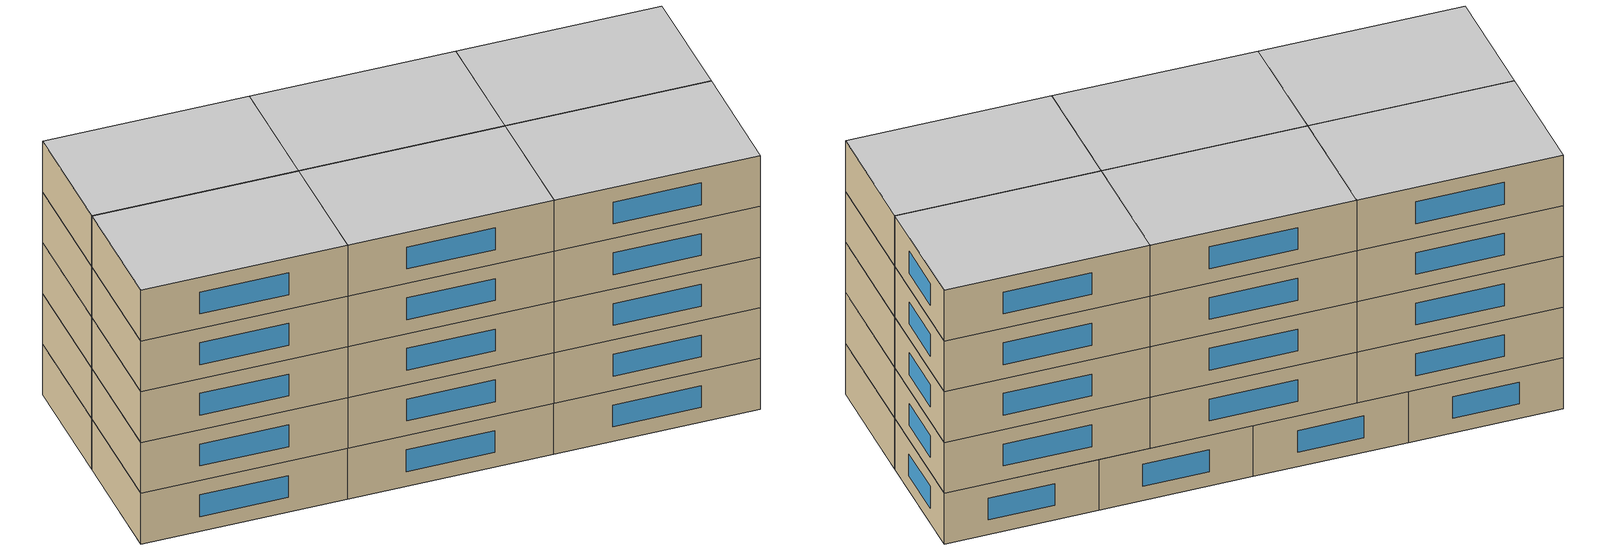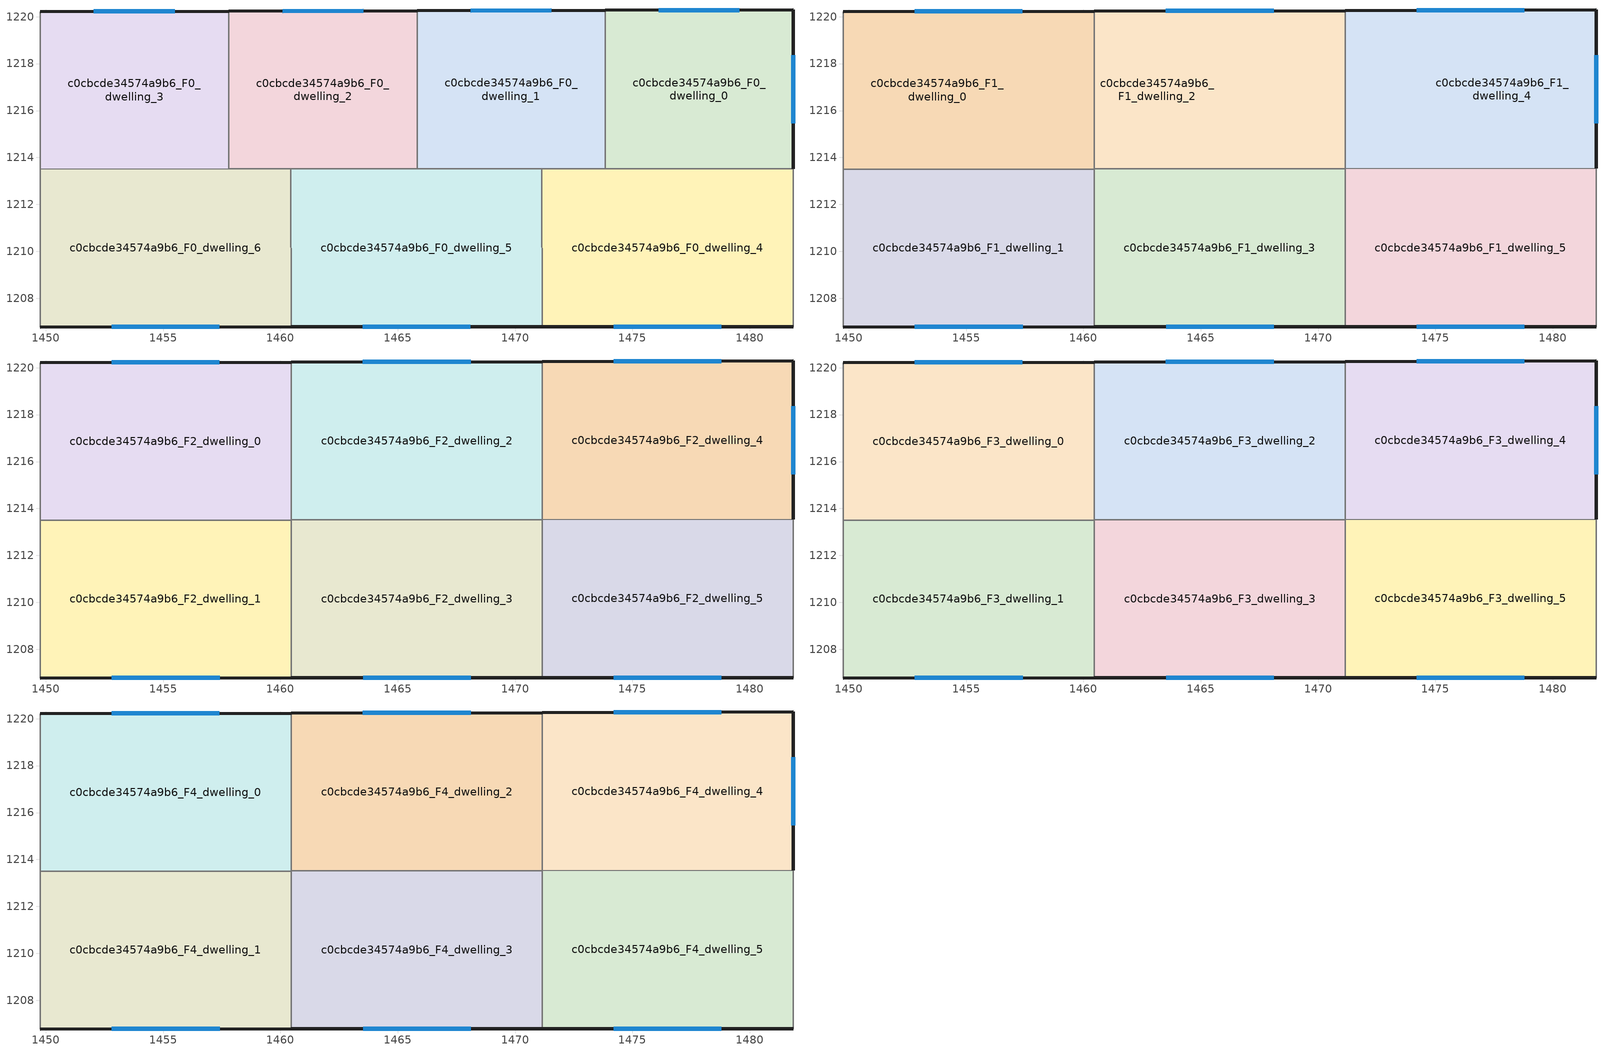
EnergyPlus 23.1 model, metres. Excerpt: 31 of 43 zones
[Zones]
c0cbcde34574a9b6_F0_dwelling_0
 floor ground (EU_floor_Construction): 1481.84,1220.28 1481.84,1213.52 1473.84,1213.52 1473.84,1220.27 z0
 wall outside (EU_wall_Construction): 1481.84,1213.52 1481.84,1220.28 1473.84,1220.27 z0:3
 wall to c0cbcde34574a9b6_F0_dwelling_1 (EU_wall_Construction): 1473.84,1220.27 1473.84,1213.52 z0:3
 wall to c0cbcde34574a9b6_F0_dwelling_4 (EU_wall_Construction): 1473.84,1213.52 1481.84,1213.52 z0:3
 window (EU_Window_Construction): 1479.56,1220.28 1476.13,1220.27 / 1481.84,1215.46 1481.84,1218.35 z0.86:2.14
c0cbcde34574a9b6_F0_dwelling_1
 floor ground (EU_floor_Construction): 1473.84,1220.27 1473.84,1213.52 1465.83,1213.52 1465.83,1220.25 z0
 wall outside (EU_wall_Construction): 1473.84,1220.27 1465.83,1220.25 z0:3
 wall to c0cbcde34574a9b6_F0_dwelling_2 (EU_wall_Construction): 1465.83,1220.25 1465.83,1213.52 z0:3
 wall to c0cbcde34574a9b6_F0_dwelling_5 (EU_wall_Construction): 1465.83,1213.52 1471.15,1213.52 z0:3
 wall to c0cbcde34574a9b6_F0_dwelling_4 (EU_wall_Construction): 1471.15,1213.52 1473.84,1213.52 z0:3
 window (EU_Window_Construction): 1471.55,1220.26 1468.12,1220.26 z0.86:2.14
c0cbcde34574a9b6_F0_dwelling_2
 floor ground (EU_floor_Construction): 1465.83,1220.25 1465.83,1213.52 1457.8,1213.51 1457.8,1220.23 z0
 wall outside (EU_wall_Construction): 1465.83,1220.25 1457.8,1220.23 z0:3
 wall to c0cbcde34574a9b6_F0_dwelling_3 (EU_wall_Construction): 1457.8,1220.23 1457.8,1213.51 z0:3
 wall to c0cbcde34574a9b6_F0_dwelling_6 (EU_wall_Construction): 1457.8,1213.51 1460.45,1213.51 z0:3
 wall to c0cbcde34574a9b6_F0_dwelling_5 (EU_wall_Construction): 1460.45,1213.51 1465.83,1213.52 z0:3
 window (EU_Window_Construction): 1463.53,1220.25 1460.09,1220.24 z0.86:2.14
 ceiling adiabatic (EU_roof_Construction): 1460.46,1213.51 1460.46,1220.24 1457.8,1220.23 1457.8,1213.51 z3
c0cbcde34574a9b6_F0_dwelling_3
 floor ground (EU_floor_Construction): 1457.8,1220.23 1457.8,1213.51 1449.75,1213.51 1449.75,1220.22 z0
 wall outside (EU_wall_Construction): 1457.8,1220.23 1449.75,1220.22 z0:3
 wall adiabatic (EU_wall_Construction): 1449.75,1220.22 1449.75,1213.51 z0:3
 wall to c0cbcde34574a9b6_F0_dwelling_6 (EU_wall_Construction): 1449.75,1213.51 1457.8,1213.51 z0:3
 window (EU_Window_Construction): 1455.5,1220.23 1452.05,1220.22 z0.86:2.14
c0cbcde34574a9b6_F0_dwelling_4
 floor ground (EU_floor_Construction): 1481.84,1213.52 1481.84,1206.79 1471.15,1206.78 1471.15,1213.52 z0
 wall outside (EU_wall_Construction): 1471.15,1206.78 1481.84,1206.79 z0:3
 wall to c0cbcde34574a9b6_F0_dwelling_5 (EU_wall_Construction): 1471.15,1213.52 1471.15,1206.78 z0:3
 wall adiabatic (EU_wall_Construction): 1481.84,1206.79 1481.84,1213.52 z0:3
 window (EU_Window_Construction): 1474.2,1206.79 1478.79,1206.79 z0.86:2.14
c0cbcde34574a9b6_F0_dwelling_5
 floor ground (EU_floor_Construction): 1471.15,1213.52 1471.15,1206.78 1460.45,1206.78 1460.45,1213.51 z0
 wall outside (EU_wall_Construction): 1460.45,1206.78 1471.15,1206.78 z0:3
 wall to c0cbcde34574a9b6_F0_dwelling_6 (EU_wall_Construction): 1460.45,1213.51 1460.45,1206.78 z0:3
 window (EU_Window_Construction): 1463.51,1206.78 1468.09,1206.78 z0.86:2.14
c0cbcde34574a9b6_F0_dwelling_6
 floor ground (EU_floor_Construction): 1460.45,1213.51 1460.45,1206.78 1449.75,1206.77 1449.75,1213.51 z0
 wall outside (EU_wall_Construction): 1449.75,1206.77 1460.45,1206.78 z0:3
 wall adiabatic (EU_wall_Construction): 1449.75,1213.51 1449.75,1206.77 z0:3
 window (EU_Window_Construction): 1452.81,1206.77 1457.4,1206.78 z0.86:2.14
c0cbcde34574a9b6_F1_dwelling_0
 floor outside (EU_floor_Construction): 1460.45,1213.5 1449.75,1213.5 1454.5,1213.51 z3
 floor to c0cbcde34574a9b6_F0_dwelling_3 (EU_floor_Construction): 1457.8,1220.23 1457.8,1213.51 1449.75,1213.51 1449.75,1220.22 z3
 floor to c0cbcde34574a9b6_F0_dwelling_6 (EU_floor_Construction): 1460.45,1213.5 1454.5,1213.51 1457.8,1213.51 z3
 floor adiabatic (EU_floor_Construction): 1460.46,1220.24 1460.46,1213.5 1460.45,1213.5 1457.8,1213.51 1457.8,1220.23 z3
 wall outside (EU_wall_Construction): 1460.46,1220.24 1449.75,1220.22 z3:6
 wall adiabatic (EU_wall_Construction): 1449.75,1220.22 1449.75,1213.5 z3:6
 wall to c0cbcde34574a9b6_F1_dwelling_1 (EU_wall_Construction): 1449.75,1213.5 1460.46,1213.5 z3:6
 wall to c0cbcde34574a9b6_F1_dwelling_2 (EU_wall_Construction): 1460.46,1213.51 1460.46,1220.24 z3:6
 window (EU_Window_Construction): 1457.4,1220.23 1452.81,1220.22 z3.86:5.14
c0cbcde34574a9b6_F1_dwelling_1
 floor to c0cbcde34574a9b6_F0_dwelling_6 (EU_floor_Construction): 1460.45,1213.5 1460.45,1206.78 1449.75,1206.77 1449.75,1213.5 z3
 floor to c0cbcde34574a9b6_F0_dwelling_5 (EU_floor_Construction): 1460.46,1213.5 1460.47,1206.78 1460.45,1206.78 1460.45,1213.5 z3
 wall outside (EU_wall_Construction): 1449.75,1206.77 1460.47,1206.78 z3:6
 wall adiabatic (EU_wall_Construction): 1449.75,1213.5 1449.75,1206.77 z3:6
 wall to c0cbcde34574a9b6_F1_dwelling_3 (EU_wall_Construction): 1460.47,1206.78 1460.46,1213.5 z3:6
 window (EU_Window_Construction): 1452.81,1206.77 1457.41,1206.78 z3.86:5.14
c0cbcde34574a9b6_F1_dwelling_2
 floor to c0cbcde34574a9b6_F0_dwelling_1 (EU_floor_Construction): 1471.16,1220.26 1471.16,1213.52 1465.83,1213.52 1465.83,1220.25 z3
 floor to c0cbcde34574a9b6_F0_dwelling_2 (EU_floor_Construction): 1465.83,1220.25 1465.83,1213.52 1460.46,1213.51 1460.46,1220.24 z3
 wall outside (EU_wall_Construction): 1471.16,1220.26 1460.46,1220.24 z3:6
 wall to c0cbcde34574a9b6_F1_dwelling_3 (EU_wall_Construction): 1460.46,1213.51 1471.16,1213.52 z3:6
 wall to c0cbcde34574a9b6_F1_dwelling_4 (EU_wall_Construction): 1471.16,1213.53 1471.16,1220.26 z3:6
 window (EU_Window_Construction): 1468.1,1220.26 1463.52,1220.25 z3.86:5.14
c0cbcde34574a9b6_F1_dwelling_3
 floor to c0cbcde34574a9b6_F0_dwelling_5 (EU_floor_Construction): 1471.15,1213.52 1471.15,1206.78 1460.47,1206.78 1460.46,1213.51 z3
 floor to c0cbcde34574a9b6_F0_dwelling_4 (EU_floor_Construction): 1471.16,1213.52 1471.16,1206.78 1471.15,1206.78 1471.15,1213.52 z3
 wall outside (EU_wall_Construction): 1460.47,1206.78 1471.16,1206.78 z3:6
 wall to c0cbcde34574a9b6_F1_dwelling_5 (EU_wall_Construction): 1471.16,1206.78 1471.16,1213.52 z3:6
 window (EU_Window_Construction): 1463.52,1206.78 1468.11,1206.78 z3.86:5.14
c0cbcde34574a9b6_F1_dwelling_4
 floor to c0cbcde34574a9b6_F0_dwelling_0 (EU_floor_Construction): 1481.84,1220.28 1481.84,1213.53 1473.84,1213.53 1473.84,1220.27 z3
 floor to c0cbcde34574a9b6_F0_dwelling_1 (EU_floor_Construction): 1473.84,1220.27 1473.84,1213.53 1471.16,1213.53 1471.16,1220.26 z3
 wall outside (EU_wall_Construction): 1481.84,1213.53 1481.84,1220.28 1471.16,1220.26 z3:6
 wall to c0cbcde34574a9b6_F1_dwelling_5 (EU_wall_Construction): 1471.16,1213.53 1481.84,1213.53 z3:6
 window (EU_Window_Construction): 1478.79,1220.28 1474.21,1220.27 / 1481.84,1215.46 1481.84,1218.36 z3.86:5.14
c0cbcde34574a9b6_F1_dwelling_5
 floor outside (EU_floor_Construction): 1481.84,1213.52 1474.81,1213.52 1477.06,1213.53 z3
 floor to c0cbcde34574a9b6_F0_dwelling_4 (EU_floor_Construction): 1481.84,1213.52 1481.84,1206.79 1471.16,1206.78 1471.16,1213.52 z3
 floor to c0cbcde34574a9b6_F0_dwelling_0 (EU_floor_Construction): 1481.84,1213.52 1473.84,1213.52 1477.06,1213.53 z3
 wall outside (EU_wall_Construction): 1471.16,1206.78 1481.84,1206.79 z3:6
 wall adiabatic (EU_wall_Construction): 1481.84,1206.79 1481.84,1213.53 z3:6
 window (EU_Window_Construction): 1474.22,1206.79 1478.79,1206.79 z3.86:5.14
c0cbcde34574a9b6_F2_dwelling_0
 floor to c0cbcde34574a9b6_F1_dwelling_0 (EU_floor_Construction): 1460.46,1220.24 1460.46,1213.5 1449.75,1213.5 1449.75,1220.22 z6
 wall outside (EU_wall_Construction): 1460.46,1220.24 1449.75,1220.22 z6:9
 wall adiabatic (EU_wall_Construction): 1449.75,1220.22 1449.75,1213.5 z6:9
 wall to c0cbcde34574a9b6_F2_dwelling_1 (EU_wall_Construction): 1449.75,1213.5 1460.46,1213.5 z6:9
 wall to c0cbcde34574a9b6_F2_dwelling_2 (EU_wall_Construction): 1460.46,1213.51 1460.46,1220.24 z6:9
 window (EU_Window_Construction): 1457.4,1220.23 1452.81,1220.22 z6.86:8.14
c0cbcde34574a9b6_F2_dwelling_1
 floor to c0cbcde34574a9b6_F1_dwelling_1 (EU_floor_Construction): 1460.46,1213.5 1460.47,1206.78 1449.75,1206.77 1449.75,1213.5 z6
 wall outside (EU_wall_Construction): 1449.75,1206.77 1460.47,1206.78 z6:9
 wall adiabatic (EU_wall_Construction): 1449.75,1213.5 1449.75,1206.77 z6:9
 wall to c0cbcde34574a9b6_F2_dwelling_3 (EU_wall_Construction): 1460.47,1206.78 1460.46,1213.5 z6:9
 window (EU_Window_Construction): 1452.81,1206.77 1457.41,1206.78 z6.86:8.14
c0cbcde34574a9b6_F2_dwelling_2
 floor to c0cbcde34574a9b6_F1_dwelling_2 (EU_floor_Construction): 1471.16,1220.26 1471.16,1213.52 1460.46,1213.51 1460.46,1220.24 z6
 wall outside (EU_wall_Construction): 1471.16,1220.26 1460.46,1220.24 z6:9
 wall to c0cbcde34574a9b6_F2_dwelling_3 (EU_wall_Construction): 1460.46,1213.51 1471.16,1213.52 z6:9
 wall to c0cbcde34574a9b6_F2_dwelling_4 (EU_wall_Construction): 1471.16,1213.53 1471.16,1220.26 z6:9
 window (EU_Window_Construction): 1468.1,1220.26 1463.52,1220.25 z6.86:8.14
c0cbcde34574a9b6_F2_dwelling_3
 floor to c0cbcde34574a9b6_F1_dwelling_3 (EU_floor_Construction): 1471.16,1213.52 1471.16,1206.78 1460.47,1206.78 1460.46,1213.51 z6
 wall outside (EU_wall_Construction): 1460.47,1206.78 1471.16,1206.78 z6:9
 wall to c0cbcde34574a9b6_F2_dwelling_5 (EU_wall_Construction): 1471.16,1206.78 1471.16,1213.52 z6:9
 window (EU_Window_Construction): 1463.52,1206.78 1468.11,1206.78 z6.86:8.14
c0cbcde34574a9b6_F2_dwelling_4
 floor to c0cbcde34574a9b6_F1_dwelling_4 (EU_floor_Construction): 1481.84,1220.28 1481.84,1213.53 1471.16,1213.53 1471.16,1220.26 z6
 wall outside (EU_wall_Construction): 1481.84,1213.53 1481.84,1220.28 1471.16,1220.26 z6:9
 wall to c0cbcde34574a9b6_F2_dwelling_5 (EU_wall_Construction): 1471.16,1213.53 1481.84,1213.53 z6:9
 window (EU_Window_Construction): 1478.79,1220.28 1474.21,1220.27 / 1481.84,1215.46 1481.84,1218.36 z6.86:8.14
c0cbcde34574a9b6_F2_dwelling_5
 floor to c0cbcde34574a9b6_F1_dwelling_5 (EU_floor_Construction): 1481.84,1213.53 1481.84,1206.79 1471.16,1206.78 1471.16,1213.53 z6
 wall outside (EU_wall_Construction): 1471.16,1206.78 1481.84,1206.79 z6:9
 wall adiabatic (EU_wall_Construction): 1481.84,1206.79 1481.84,1213.53 z6:9
 window (EU_Window_Construction): 1474.22,1206.79 1478.79,1206.79 z6.86:8.14
c0cbcde34574a9b6_F3_dwelling_0
 floor to c0cbcde34574a9b6_F2_dwelling_0 (EU_floor_Construction): 1460.46,1220.24 1460.46,1213.5 1449.75,1213.5 1449.75,1220.22 z9
 wall outside (EU_wall_Construction): 1460.46,1220.24 1449.75,1220.22 z9:12
 wall adiabatic (EU_wall_Construction): 1449.75,1220.22 1449.75,1213.5 z9:12
 wall to c0cbcde34574a9b6_F3_dwelling_1 (EU_wall_Construction): 1449.75,1213.5 1460.46,1213.5 z9:12
 wall to c0cbcde34574a9b6_F3_dwelling_2 (EU_wall_Construction): 1460.46,1213.51 1460.46,1220.24 z9:12
 window (EU_Window_Construction): 1457.4,1220.23 1452.81,1220.22 z9.86:11.14
c0cbcde34574a9b6_F3_dwelling_1
 floor to c0cbcde34574a9b6_F2_dwelling_1 (EU_floor_Construction): 1460.46,1213.5 1460.47,1206.78 1449.75,1206.77 1449.75,1213.5 z9
 wall outside (EU_wall_Construction): 1449.75,1206.77 1460.47,1206.78 z9:12
 wall adiabatic (EU_wall_Construction): 1449.75,1213.5 1449.75,1206.77 z9:12
 wall to c0cbcde34574a9b6_F3_dwelling_3 (EU_wall_Construction): 1460.47,1206.78 1460.46,1213.5 z9:12
 window (EU_Window_Construction): 1452.81,1206.77 1457.41,1206.78 z9.86:11.14
c0cbcde34574a9b6_F3_dwelling_2
 floor to c0cbcde34574a9b6_F2_dwelling_2 (EU_floor_Construction): 1471.16,1220.26 1471.16,1213.52 1460.46,1213.51 1460.46,1220.24 z9
 wall outside (EU_wall_Construction): 1471.16,1220.26 1460.46,1220.24 z9:12
 wall to c0cbcde34574a9b6_F3_dwelling_3 (EU_wall_Construction): 1460.46,1213.51 1471.16,1213.52 z9:12
 wall to c0cbcde34574a9b6_F3_dwelling_4 (EU_wall_Construction): 1471.16,1213.53 1471.16,1220.26 z9:12
 window (EU_Window_Construction): 1468.1,1220.26 1463.52,1220.25 z9.86:11.14
c0cbcde34574a9b6_F3_dwelling_3
 floor to c0cbcde34574a9b6_F2_dwelling_3 (EU_floor_Construction): 1471.16,1213.52 1471.16,1206.78 1460.47,1206.78 1460.46,1213.51 z9
 wall outside (EU_wall_Construction): 1460.47,1206.78 1471.16,1206.78 z9:12
 wall to c0cbcde34574a9b6_F3_dwelling_5 (EU_wall_Construction): 1471.16,1206.78 1471.16,1213.52 z9:12
 window (EU_Window_Construction): 1463.52,1206.78 1468.11,1206.78 z9.86:11.14
c0cbcde34574a9b6_F3_dwelling_4
 floor to c0cbcde34574a9b6_F2_dwelling_4 (EU_floor_Construction): 1481.84,1220.28 1481.84,1213.53 1471.16,1213.53 1471.16,1220.26 z9
 wall outside (EU_wall_Construction): 1481.84,1213.53 1481.84,1220.28 1471.16,1220.26 z9:12
 wall to c0cbcde34574a9b6_F3_dwelling_5 (EU_wall_Construction): 1471.16,1213.53 1481.84,1213.53 z9:12
 window (EU_Window_Construction): 1478.79,1220.28 1474.21,1220.27 / 1481.84,1215.46 1481.84,1218.36 z9.86:11.14
c0cbcde34574a9b6_F3_dwelling_5
 floor to c0cbcde34574a9b6_F2_dwelling_5 (EU_floor_Construction): 1481.84,1213.53 1481.84,1206.79 1471.16,1206.78 1471.16,1213.53 z9
 wall outside (EU_wall_Construction): 1471.16,1206.78 1481.84,1206.79 z9:12
 wall adiabatic (EU_wall_Construction): 1481.84,1206.79 1481.84,1213.53 z9:12
 window (EU_Window_Construction): 1474.22,1206.79 1478.79,1206.79 z9.86:11.14
c0cbcde34574a9b6_F4_dwelling_0
 floor to c0cbcde34574a9b6_F3_dwelling_0 (EU_floor_Construction): 1460.46,1220.24 1460.46,1213.5 1449.75,1213.5 1449.75,1220.22 z12
 wall outside (EU_wall_Construction): 1460.46,1220.24 1449.75,1220.22 z12:15
 wall adiabatic (EU_wall_Construction): 1449.75,1220.22 1449.75,1213.5 z12:15
 wall to c0cbcde34574a9b6_F4_dwelling_1 (EU_wall_Construction): 1449.75,1213.5 1460.46,1213.5 z12:15
 wall to c0cbcde34574a9b6_F4_dwelling_2 (EU_wall_Construction): 1460.46,1213.51 1460.46,1220.24 z12:15
 window (EU_Window_Construction): 1457.4,1220.23 1452.81,1220.22 z12.86:14.14
 ceiling to c0cbcde34574a9b6_F5_dwelling_0 (EU_floor_Construction): 1460.46,1213.5 1460.46,1220.24 1449.75,1220.22 1449.75,1213.5 z15
c0cbcde34574a9b6_F4_dwelling_1
 floor to c0cbcde34574a9b6_F3_dwelling_1 (EU_floor_Construction): 1460.46,1213.5 1460.47,1206.78 1449.75,1206.77 1449.75,1213.5 z12
 wall outside (EU_wall_Construction): 1449.75,1206.77 1460.47,1206.78 z12:15
 wall adiabatic (EU_wall_Construction): 1449.75,1213.5 1449.75,1206.77 z12:15
 wall to c0cbcde34574a9b6_F4_dwelling_3 (EU_wall_Construction): 1460.47,1206.78 1460.46,1213.5 z12:15
 window (EU_Window_Construction): 1452.81,1206.77 1457.41,1206.78 z12.86:14.14
 ceiling to c0cbcde34574a9b6_F5_dwelling_1 (EU_floor_Construction): 1460.47,1206.78 1460.46,1213.5 1449.75,1213.5 1449.75,1206.77 z15
c0cbcde34574a9b6_F4_dwelling_2
 floor to c0cbcde34574a9b6_F3_dwelling_2 (EU_floor_Construction): 1471.16,1220.26 1471.16,1213.52 1460.46,1213.51 1460.46,1220.24 z12
 wall outside (EU_wall_Construction): 1471.16,1220.26 1460.46,1220.24 z12:15
 wall to c0cbcde34574a9b6_F4_dwelling_3 (EU_wall_Construction): 1460.46,1213.51 1471.16,1213.52 z12:15
 wall to c0cbcde34574a9b6_F4_dwelling_4 (EU_wall_Construction): 1471.16,1213.53 1471.16,1220.26 z12:15
 window (EU_Window_Construction): 1468.1,1220.26 1463.52,1220.25 z12.86:14.14
 ceiling to c0cbcde34574a9b6_F5_dwelling_2 (EU_floor_Construction): 1471.16,1213.52 1471.16,1220.26 1460.46,1220.24 1460.46,1213.51 z15
c0cbcde34574a9b6_F4_dwelling_3
 floor to c0cbcde34574a9b6_F3_dwelling_3 (EU_floor_Construction): 1471.16,1213.52 1471.16,1206.78 1460.47,1206.78 1460.46,1213.51 z12
 wall outside (EU_wall_Construction): 1460.47,1206.78 1471.16,1206.78 z12:15
 wall to c0cbcde34574a9b6_F4_dwelling_5 (EU_wall_Construction): 1471.16,1206.78 1471.16,1213.52 z12:15
 window (EU_Window_Construction): 1463.52,1206.78 1468.11,1206.78 z12.86:14.14
 ceiling to c0cbcde34574a9b6_F5_dwelling_3 (EU_floor_Construction): 1471.16,1206.78 1471.16,1213.52 1460.46,1213.51 1460.47,1206.78 z15
c0cbcde34574a9b6_F4_dwelling_4
 floor to c0cbcde34574a9b6_F3_dwelling_4 (EU_floor_Construction): 1481.84,1220.28 1481.84,1213.53 1471.16,1213.53 1471.16,1220.26 z12
 wall outside (EU_wall_Construction): 1481.84,1213.53 1481.84,1220.28 1471.16,1220.26 z12:15
 wall to c0cbcde34574a9b6_F4_dwelling_5 (EU_wall_Construction): 1471.16,1213.53 1481.84,1213.53 z12:15
 window (EU_Window_Construction): 1478.79,1220.28 1474.21,1220.27 / 1481.84,1215.46 1481.84,1218.36 z12.86:14.14
 ceiling to c0cbcde34574a9b6_F5_dwelling_4 (EU_floor_Construction): 1481.84,1213.53 1481.84,1220.28 1471.16,1220.26 1471.16,1213.53 z15
c0cbcde34574a9b6_F4_dwelling_5
 floor to c0cbcde34574a9b6_F3_dwelling_5 (EU_floor_Construction): 1481.84,1213.53 1481.84,1206.79 1471.16,1206.78 1471.16,1213.53 z12
 wall outside (EU_wall_Construction): 1471.16,1206.78 1481.84,1206.79 z12:15
 wall adiabatic (EU_wall_Construction): 1481.84,1206.79 1481.84,1213.53 z12:15
 window (EU_Window_Construction): 1474.22,1206.79 1478.79,1206.79 z12.86:14.14
 ceiling to c0cbcde34574a9b6_F5_dwelling_5 (EU_floor_Construction): 1481.84,1206.79 1481.84,1213.53 1471.16,1213.53 1471.16,1206.78 z15
[Building]
EU S2 Campaign: North Axis=0; Terrain=City; Solar Distribution=FullExterior
[Site:Location]
Helsinki-Vantaa.AP: Latitude=60.317; Longitude=24.963; Time Zone=2; Elevation=54.6
[SizingPeriod:WeatherFileDays]
AnnualSizingPeriod: Begin Month=1; Begin Day of Month=1; End Month=12; End Day of Month=31; Day of Week for Start Day=Monday; Use Weather File Daylight Saving Period=No; Use Weather File Rain and Snow Indicators=No
[MATERIAL]
EU_InternalMass_Material: Roughness=MediumRough; Thickness=0.1; Conductivity=1; Density=1800; Specific Heat=900; Thermal Absorptance=0.9; Solar Absorptance=0.7; Visible Absorptance=0.7
[MATERIAL:NOMASS] Roughness=MediumRough; Thermal Absorptance=0.9; Solar Absorptance=0.7; Visible Absorptance=0.7
Name | Thermal Resistance
EU_wall_NoMass | 1.10183
EU_roof_NoMass; EU_floor_NoMass | 1.70606
[WINDOWMATERIAL:SIMPLEGLAZINGSYSTEM]
EU_Window_SimpleGlazing: UFactor=3.11035; Solar Heat Gain Coefficient=0.8; Visible Transmittance=0.8
[CONSTRUCTION]
EU_wall_Construction: EU_wall_NoMass
EU_roof_Construction: EU_roof_NoMass
EU_floor_Construction: EU_floor_NoMass
EU_Window_Construction: EU_Window_SimpleGlazing
EU_InternalMass_Construction: EU_InternalMass_Material
[ZONE] Type=1; Multiplier=1; Ceiling Height=autocalculate; Floor Area=autocalculate; Part of Total Floor Area=Yes
Name | Volume
c0cbcde34574a9b6_F0_dwelling_0 | 162.104
c0cbcde34574a9b6_F1_dwelling_0; c0cbcde34574a9b6_F2_dwelling_0; c0cbcde34574a9b6_F3_dwelling_0; c0cbcde34574a9b6_F4_dwelling_0 | 216.108
c0cbcde34574a9b6_F0_dwelling_1 | 162.077
c0cbcde34574a9b6_F1_dwelling_1; c0cbcde34574a9b6_F2_dwelling_1; c0cbcde34574a9b6_F3_dwelling_1; c0cbcde34574a9b6_F4_dwelling_1 | 216.114
c0cbcde34574a9b6_F0_dwelling_2 | 162.111
c0cbcde34574a9b6_F1_dwelling_2; c0cbcde34574a9b6_F2_dwelling_2; c0cbcde34574a9b6_F3_dwelling_2; c0cbcde34574a9b6_F4_dwelling_2 | 216.132
c0cbcde34574a9b6_F0_dwelling_3 | 162.103
c0cbcde34574a9b6_F1_dwelling_3; c0cbcde34574a9b6_F2_dwelling_3; c0cbcde34574a9b6_F3_dwelling_3; c0cbcde34574a9b6_F4_dwelling_3 | 216.101
c0cbcde34574a9b6_F0_dwelling_4 | 216.117
c0cbcde34574a9b6_F1_dwelling_4; c0cbcde34574a9b6_F2_dwelling_4; c0cbcde34574a9b6_F3_dwelling_4; c0cbcde34574a9b6_F4_dwelling_4 | 216.125
c0cbcde34574a9b6_F0_dwelling_5 | 216.118
c0cbcde34574a9b6_F1_dwelling_5; c0cbcde34574a9b6_F2_dwelling_5; c0cbcde34574a9b6_F3_dwelling_5; c0cbcde34574a9b6_F4_dwelling_5 | 216.119
c0cbcde34574a9b6_F0_dwelling_6 | 216.1
[INTERNALMASS] Construction=EU_InternalMass_Construction
Name | Zone or ZoneList | Surface Area
c0cbcde34574a9b6_F0_dwelling_0_EU_InternalMass | c0cbcde34574a9b6_F0_dwelling_0 | 54.0348
c0cbcde34574a9b6_F0_dwelling_1_EU_InternalMass | c0cbcde34574a9b6_F0_dwelling_1 | 54.0258
c0cbcde34574a9b6_F0_dwelling_2_EU_InternalMass | c0cbcde34574a9b6_F0_dwelling_2 | 54.0373
c0cbcde34574a9b6_F0_dwelling_3_EU_InternalMass | c0cbcde34574a9b6_F0_dwelling_3 | 54.0343
c0cbcde34574a9b6_F0_dwelling_4_EU_InternalMass | c0cbcde34574a9b6_F0_dwelling_4 | 72.039
c0cbcde34574a9b6_F0_dwelling_5_EU_InternalMass | c0cbcde34574a9b6_F0_dwelling_5 | 72.039
c0cbcde34574a9b6_F0_dwelling_6_EU_InternalMass | c0cbcde34574a9b6_F0_dwelling_6 | 72.0336
c0cbcde34574a9b6_F1_dwelling_0_EU_InternalMass | c0cbcde34574a9b6_F1_dwelling_0 | 72.0361
c0cbcde34574a9b6_F1_dwelling_1_EU_InternalMass | c0cbcde34574a9b6_F1_dwelling_1 | 72.0382
c0cbcde34574a9b6_F1_dwelling_2_EU_InternalMass | c0cbcde34574a9b6_F1_dwelling_2 | 72.0443
c0cbcde34574a9b6_F1_dwelling_3_EU_InternalMass | c0cbcde34574a9b6_F1_dwelling_3 | 72.0336
c0cbcde34574a9b6_F1_dwelling_4_EU_InternalMass | c0cbcde34574a9b6_F1_dwelling_4 | 72.0417
c0cbcde34574a9b6_F1_dwelling_5_EU_InternalMass | c0cbcde34574a9b6_F1_dwelling_5 | 72.0394
c0cbcde34574a9b6_F2_dwelling_0_EU_InternalMass | c0cbcde34574a9b6_F2_dwelling_0 | 72.0361
c0cbcde34574a9b6_F2_dwelling_1_EU_InternalMass | c0cbcde34574a9b6_F2_dwelling_1 | 72.0382
c0cbcde34574a9b6_F2_dwelling_2_EU_InternalMass | c0cbcde34574a9b6_F2_dwelling_2 | 72.0443
c0cbcde34574a9b6_F2_dwelling_3_EU_InternalMass | c0cbcde34574a9b6_F2_dwelling_3 | 72.0336
c0cbcde34574a9b6_F2_dwelling_4_EU_InternalMass | c0cbcde34574a9b6_F2_dwelling_4 | 72.0417
c0cbcde34574a9b6_F2_dwelling_5_EU_InternalMass | c0cbcde34574a9b6_F2_dwelling_5 | 72.0394
c0cbcde34574a9b6_F3_dwelling_0_EU_InternalMass | c0cbcde34574a9b6_F3_dwelling_0 | 72.0361
c0cbcde34574a9b6_F3_dwelling_1_EU_InternalMass | c0cbcde34574a9b6_F3_dwelling_1 | 72.0382
c0cbcde34574a9b6_F3_dwelling_2_EU_InternalMass | c0cbcde34574a9b6_F3_dwelling_2 | 72.0443
c0cbcde34574a9b6_F3_dwelling_3_EU_InternalMass | c0cbcde34574a9b6_F3_dwelling_3 | 72.0336
c0cbcde34574a9b6_F3_dwelling_4_EU_InternalMass | c0cbcde34574a9b6_F3_dwelling_4 | 72.0417
c0cbcde34574a9b6_F3_dwelling_5_EU_InternalMass | c0cbcde34574a9b6_F3_dwelling_5 | 72.0394
c0cbcde34574a9b6_F4_dwelling_0_EU_InternalMass | c0cbcde34574a9b6_F4_dwelling_0 | 72.0361
c0cbcde34574a9b6_F4_dwelling_1_EU_InternalMass | c0cbcde34574a9b6_F4_dwelling_1 | 72.0382
c0cbcde34574a9b6_F4_dwelling_2_EU_InternalMass | c0cbcde34574a9b6_F4_dwelling_2 | 72.0443
c0cbcde34574a9b6_F4_dwelling_3_EU_InternalMass | c0cbcde34574a9b6_F4_dwelling_3 | 72.0336
c0cbcde34574a9b6_F4_dwelling_4_EU_InternalMass | c0cbcde34574a9b6_F4_dwelling_4 | 72.0417
c0cbcde34574a9b6_F4_dwelling_5_EU_InternalMass | c0cbcde34574a9b6_F4_dwelling_5 | 72.0394
[OTHEREQUIPMENT] Fuel Type=Electricity; Design Level Calculation Method=Watts/Area; Power per Zone Floor Area=1; Fraction Latent=0; Fraction Radiant=0; Fraction Lost=0; Carbon Dioxide Generation Rate=0; EndUse Subcategory=EU_Step8_InternalGains
Name | Zone or ZoneList or Space or SpaceList | Schedule
EU_Step8_InternalGain_c0cbcde34574a9b6_F0_dwelling_0_f000 | c0cbcde34574a9b6_F0_dwelling_0 | EU_Step8_GainSchedule_c0cbcde34574a9b6_F0_dwelling_0_f000
EU_Step8_InternalGain_c0cbcde34574a9b6_F0_dwelling_1_f000 | c0cbcde34574a9b6_F0_dwelling_1 | EU_Step8_GainSchedule_c0cbcde34574a9b6_F0_dwelling_1_f000
EU_Step8_InternalGain_c0cbcde34574a9b6_F0_dwelling_2_f000 | c0cbcde34574a9b6_F0_dwelling_2 | EU_Step8_GainSchedule_c0cbcde34574a9b6_F0_dwelling_2_f000
EU_Step8_InternalGain_c0cbcde34574a9b6_F0_dwelling_3_f000 | c0cbcde34574a9b6_F0_dwelling_3 | EU_Step8_GainSchedule_c0cbcde34574a9b6_F0_dwelling_3_f000
EU_Step8_InternalGain_c0cbcde34574a9b6_F0_dwelling_4_f000 | c0cbcde34574a9b6_F0_dwelling_4 | EU_Step8_GainSchedule_c0cbcde34574a9b6_F0_dwelling_4_f000
EU_Step8_InternalGain_c0cbcde34574a9b6_F0_dwelling_5_f000 | c0cbcde34574a9b6_F0_dwelling_5 | EU_Step8_GainSchedule_c0cbcde34574a9b6_F0_dwelling_5_f000
EU_Step8_InternalGain_c0cbcde34574a9b6_F0_dwelling_6_f000 | c0cbcde34574a9b6_F0_dwelling_6 | EU_Step8_GainSchedule_c0cbcde34574a9b6_F0_dwelling_6_f000
EU_Step8_InternalGain_c0cbcde34574a9b6_F1_dwelling_0_f000 | c0cbcde34574a9b6_F1_dwelling_0 | EU_Step8_GainSchedule_c0cbcde34574a9b6_F1_dwelling_0_f000
EU_Step8_InternalGain_c0cbcde34574a9b6_F1_dwelling_1_f000 | c0cbcde34574a9b6_F1_dwelling_1 | EU_Step8_GainSchedule_c0cbcde34574a9b6_F1_dwelling_1_f000
EU_Step8_InternalGain_c0cbcde34574a9b6_F1_dwelling_2_f000 | c0cbcde34574a9b6_F1_dwelling_2 | EU_Step8_GainSchedule_c0cbcde34574a9b6_F1_dwelling_2_f000
EU_Step8_InternalGain_c0cbcde34574a9b6_F1_dwelling_3_f000 | c0cbcde34574a9b6_F1_dwelling_3 | EU_Step8_GainSchedule_c0cbcde34574a9b6_F1_dwelling_3_f000
EU_Step8_InternalGain_c0cbcde34574a9b6_F1_dwelling_4_f000 | c0cbcde34574a9b6_F1_dwelling_4 | EU_Step8_GainSchedule_c0cbcde34574a9b6_F1_dwelling_4_f000
EU_Step8_InternalGain_c0cbcde34574a9b6_F1_dwelling_5_f000 | c0cbcde34574a9b6_F1_dwelling_5 | EU_Step8_GainSchedule_c0cbcde34574a9b6_F1_dwelling_5_f000
EU_Step8_InternalGain_c0cbcde34574a9b6_F2_dwelling_0_f000 | c0cbcde34574a9b6_F2_dwelling_0 | EU_Step8_GainSchedule_c0cbcde34574a9b6_F2_dwelling_0_f000
EU_Step8_InternalGain_c0cbcde34574a9b6_F2_dwelling_1_f000 | c0cbcde34574a9b6_F2_dwelling_1 | EU_Step8_GainSchedule_c0cbcde34574a9b6_F2_dwelling_1_f000
EU_Step8_InternalGain_c0cbcde34574a9b6_F2_dwelling_2_f000 | c0cbcde34574a9b6_F2_dwelling_2 | EU_Step8_GainSchedule_c0cbcde34574a9b6_F2_dwelling_2_f000
EU_Step8_InternalGain_c0cbcde34574a9b6_F2_dwelling_3_f000 | c0cbcde34574a9b6_F2_dwelling_3 | EU_Step8_GainSchedule_c0cbcde34574a9b6_F2_dwelling_3_f000
EU_Step8_InternalGain_c0cbcde34574a9b6_F2_dwelling_4_f000 | c0cbcde34574a9b6_F2_dwelling_4 | EU_Step8_GainSchedule_c0cbcde34574a9b6_F2_dwelling_4_f000
EU_Step8_InternalGain_c0cbcde34574a9b6_F2_dwelling_5_f000 | c0cbcde34574a9b6_F2_dwelling_5 | EU_Step8_GainSchedule_c0cbcde34574a9b6_F2_dwelling_5_f000
EU_Step8_InternalGain_c0cbcde34574a9b6_F3_dwelling_0_f000 | c0cbcde34574a9b6_F3_dwelling_0 | EU_Step8_GainSchedule_c0cbcde34574a9b6_F3_dwelling_0_f000
EU_Step8_InternalGain_c0cbcde34574a9b6_F3_dwelling_1_f000 | c0cbcde34574a9b6_F3_dwelling_1 | EU_Step8_GainSchedule_c0cbcde34574a9b6_F3_dwelling_1_f000
EU_Step8_InternalGain_c0cbcde34574a9b6_F3_dwelling_2_f000 | c0cbcde34574a9b6_F3_dwelling_2 | EU_Step8_GainSchedule_c0cbcde34574a9b6_F3_dwelling_2_f000
EU_Step8_InternalGain_c0cbcde34574a9b6_F3_dwelling_3_f000 | c0cbcde34574a9b6_F3_dwelling_3 | EU_Step8_GainSchedule_c0cbcde34574a9b6_F3_dwelling_3_f000
EU_Step8_InternalGain_c0cbcde34574a9b6_F3_dwelling_4_f000 | c0cbcde34574a9b6_F3_dwelling_4 | EU_Step8_GainSchedule_c0cbcde34574a9b6_F3_dwelling_4_f000
EU_Step8_InternalGain_c0cbcde34574a9b6_F3_dwelling_5_f000 | c0cbcde34574a9b6_F3_dwelling_5 | EU_Step8_GainSchedule_c0cbcde34574a9b6_F3_dwelling_5_f000
EU_Step8_InternalGain_c0cbcde34574a9b6_F4_dwelling_0_f000 | c0cbcde34574a9b6_F4_dwelling_0 | EU_Step8_GainSchedule_c0cbcde34574a9b6_F4_dwelling_0_f000
EU_Step8_InternalGain_c0cbcde34574a9b6_F4_dwelling_1_f000 | c0cbcde34574a9b6_F4_dwelling_1 | EU_Step8_GainSchedule_c0cbcde34574a9b6_F4_dwelling_1_f000
EU_Step8_InternalGain_c0cbcde34574a9b6_F4_dwelling_2_f000 | c0cbcde34574a9b6_F4_dwelling_2 | EU_Step8_GainSchedule_c0cbcde34574a9b6_F4_dwelling_2_f000
EU_Step8_InternalGain_c0cbcde34574a9b6_F4_dwelling_3_f000 | c0cbcde34574a9b6_F4_dwelling_3 | EU_Step8_GainSchedule_c0cbcde34574a9b6_F4_dwelling_3_f000
EU_Step8_InternalGain_c0cbcde34574a9b6_F4_dwelling_4_f000 | c0cbcde34574a9b6_F4_dwelling_4 | EU_Step8_GainSchedule_c0cbcde34574a9b6_F4_dwelling_4_f000
EU_Step8_InternalGain_c0cbcde34574a9b6_F4_dwelling_5_f000 | c0cbcde34574a9b6_F4_dwelling_5 | EU_Step8_GainSchedule_c0cbcde34574a9b6_F4_dwelling_5_f000
[ZONEVENTILATION:DESIGNFLOWRATE] Schedule=EU_AlwaysOn; Design Flow Rate Calculation Method=AirChanges/Hour; Air Changes per Hour=0.756316; Ventilation Type=Natural; Fan Pressure Rise=0; Fan Total Efficiency=1; Constant Term Coefficient=1; Temperature Term Coefficient=0; Velocity Term Coefficient=0; Velocity Squared Term Coefficient=0; Minimum Indoor Temperature=-100; Maximum Indoor Temperature=100; Delta Temperature=-100; Minimum Outdoor Temperature=-100; Maximum Outdoor Temperature=100; Maximum Wind Speed=40
Name | Zone or ZoneList or Space or SpaceList
EU_ConstantAir_c0cbcde34574a9b6_F0_dwelling_0 | c0cbcde34574a9b6_F0_dwelling_0
EU_ConstantAir_c0cbcde34574a9b6_F0_dwelling_1 | c0cbcde34574a9b6_F0_dwelling_1
EU_ConstantAir_c0cbcde34574a9b6_F0_dwelling_2 | c0cbcde34574a9b6_F0_dwelling_2
EU_ConstantAir_c0cbcde34574a9b6_F0_dwelling_3 | c0cbcde34574a9b6_F0_dwelling_3
EU_ConstantAir_c0cbcde34574a9b6_F0_dwelling_4 | c0cbcde34574a9b6_F0_dwelling_4
EU_ConstantAir_c0cbcde34574a9b6_F0_dwelling_5 | c0cbcde34574a9b6_F0_dwelling_5
EU_ConstantAir_c0cbcde34574a9b6_F0_dwelling_6 | c0cbcde34574a9b6_F0_dwelling_6
EU_ConstantAir_c0cbcde34574a9b6_F1_dwelling_0 | c0cbcde34574a9b6_F1_dwelling_0
EU_ConstantAir_c0cbcde34574a9b6_F1_dwelling_1 | c0cbcde34574a9b6_F1_dwelling_1
EU_ConstantAir_c0cbcde34574a9b6_F1_dwelling_2 | c0cbcde34574a9b6_F1_dwelling_2
EU_ConstantAir_c0cbcde34574a9b6_F1_dwelling_3 | c0cbcde34574a9b6_F1_dwelling_3
EU_ConstantAir_c0cbcde34574a9b6_F1_dwelling_4 | c0cbcde34574a9b6_F1_dwelling_4
EU_ConstantAir_c0cbcde34574a9b6_F1_dwelling_5 | c0cbcde34574a9b6_F1_dwelling_5
EU_ConstantAir_c0cbcde34574a9b6_F2_dwelling_0 | c0cbcde34574a9b6_F2_dwelling_0
EU_ConstantAir_c0cbcde34574a9b6_F2_dwelling_1 | c0cbcde34574a9b6_F2_dwelling_1
EU_ConstantAir_c0cbcde34574a9b6_F2_dwelling_2 | c0cbcde34574a9b6_F2_dwelling_2
EU_ConstantAir_c0cbcde34574a9b6_F2_dwelling_3 | c0cbcde34574a9b6_F2_dwelling_3
EU_ConstantAir_c0cbcde34574a9b6_F2_dwelling_4 | c0cbcde34574a9b6_F2_dwelling_4
EU_ConstantAir_c0cbcde34574a9b6_F2_dwelling_5 | c0cbcde34574a9b6_F2_dwelling_5
EU_ConstantAir_c0cbcde34574a9b6_F3_dwelling_0 | c0cbcde34574a9b6_F3_dwelling_0
EU_ConstantAir_c0cbcde34574a9b6_F3_dwelling_1 | c0cbcde34574a9b6_F3_dwelling_1
EU_ConstantAir_c0cbcde34574a9b6_F3_dwelling_2 | c0cbcde34574a9b6_F3_dwelling_2
EU_ConstantAir_c0cbcde34574a9b6_F3_dwelling_3 | c0cbcde34574a9b6_F3_dwelling_3
EU_ConstantAir_c0cbcde34574a9b6_F3_dwelling_4 | c0cbcde34574a9b6_F3_dwelling_4
EU_ConstantAir_c0cbcde34574a9b6_F3_dwelling_5 | c0cbcde34574a9b6_F3_dwelling_5
EU_ConstantAir_c0cbcde34574a9b6_F4_dwelling_0 | c0cbcde34574a9b6_F4_dwelling_0
EU_ConstantAir_c0cbcde34574a9b6_F4_dwelling_1 | c0cbcde34574a9b6_F4_dwelling_1
EU_ConstantAir_c0cbcde34574a9b6_F4_dwelling_2 | c0cbcde34574a9b6_F4_dwelling_2
EU_ConstantAir_c0cbcde34574a9b6_F4_dwelling_3 | c0cbcde34574a9b6_F4_dwelling_3
EU_ConstantAir_c0cbcde34574a9b6_F4_dwelling_4 | c0cbcde34574a9b6_F4_dwelling_4
EU_ConstantAir_c0cbcde34574a9b6_F4_dwelling_5 | c0cbcde34574a9b6_F4_dwelling_5
[HVACTEMPLATE:THERMOSTAT] Constant Heating Setpoint=20; Constant Cooling Setpoint=50
EU_HeatOnly_c0cbcde34574a9b6_F0_dwelling_0; EU_HeatOnly_c0cbcde34574a9b6_F0_dwelling_1; EU_HeatOnly_c0cbcde34574a9b6_F0_dwelling_2; EU_HeatOnly_c0cbcde34574a9b6_F0_dwelling_3; EU_HeatOnly_c0cbcde34574a9b6_F0_dwelling_4; EU_HeatOnly_c0cbcde34574a9b6_F0_dwelling_5; EU_HeatOnly_c0cbcde34574a9b6_F0_dwelling_6; EU_HeatOnly_c0cbcde34574a9b6_F1_dwelling_0; EU_HeatOnly_c0cbcde34574a9b6_F1_dwelling_1; EU_HeatOnly_c0cbcde34574a9b6_F1_dwelling_2; EU_HeatOnly_c0cbcde34574a9b6_F1_dwelling_3; EU_HeatOnly_c0cbcde34574a9b6_F1_dwelling_4; EU_HeatOnly_c0cbcde34574a9b6_F1_dwelling_5; EU_HeatOnly_c0cbcde34574a9b6_F2_dwelling_0; EU_HeatOnly_c0cbcde34574a9b6_F2_dwelling_1; EU_HeatOnly_c0cbcde34574a9b6_F2_dwelling_2; EU_HeatOnly_c0cbcde34574a9b6_F2_dwelling_3; EU_HeatOnly_c0cbcde34574a9b6_F2_dwelling_4; EU_HeatOnly_c0cbcde34574a9b6_F2_dwelling_5; EU_HeatOnly_c0cbcde34574a9b6_F3_dwelling_0; EU_HeatOnly_c0cbcde34574a9b6_F3_dwelling_1; EU_HeatOnly_c0cbcde34574a9b6_F3_dwelling_2; EU_HeatOnly_c0cbcde34574a9b6_F3_dwelling_3; EU_HeatOnly_c0cbcde34574a9b6_F3_dwelling_4; EU_HeatOnly_c0cbcde34574a9b6_F3_dwelling_5; EU_HeatOnly_c0cbcde34574a9b6_F4_dwelling_0; EU_HeatOnly_c0cbcde34574a9b6_F4_dwelling_1; EU_HeatOnly_c0cbcde34574a9b6_F4_dwelling_2; EU_HeatOnly_c0cbcde34574a9b6_F4_dwelling_3; EU_HeatOnly_c0cbcde34574a9b6_F4_dwelling_4; EU_HeatOnly_c0cbcde34574a9b6_F4_dwelling_5; EU_HeatOnly_c0cbcde34574a9b6_F5_dwelling_0; EU_HeatOnly_c0cbcde34574a9b6_F5_dwelling_1; EU_HeatOnly_c0cbcde34574a9b6_F5_dwelling_2; EU_HeatOnly_c0cbcde34574a9b6_F5_dwelling_3; EU_HeatOnly_c0cbcde34574a9b6_F5_dwelling_4; EU_HeatOnly_c0cbcde34574a9b6_F5_dwelling_5; EU_HeatOnly_c0cbcde34574a9b6_F6_dwelling_0; EU_HeatOnly_c0cbcde34574a9b6_F6_dwelling_1; EU_HeatOnly_c0cbcde34574a9b6_F6_dwelling_2; EU_HeatOnly_c0cbcde34574a9b6_F6_dwelling_3; EU_HeatOnly_c0cbcde34574a9b6_F6_dwelling_4; EU_HeatOnly_c0cbcde34574a9b6_F6_dwelling_5
[HVACTEMPLATE:ZONE:IDEALLOADSAIRSYSTEM] System Availability Schedule=EU_AlwaysOn; Maximum Heating Supply Air Temperature=50; Minimum Cooling Supply Air Temperature=13; Maximum Heating Supply Air Humidity Ratio=0.0156; Minimum Cooling Supply Air Humidity Ratio=0.0077; Heating Limit=NoLimit; Cooling Limit=NoLimit; Heating Availability Schedule=EU_AlwaysOn; Cooling Availability Schedule=EU_CoolingOff; Dehumidification Control Type=ConstantSensibleHeatRatio; Cooling Sensible Heat Ratio=0.7; Dehumidification Setpoint=60; Humidification Control Type=None; Humidification Setpoint=30; Outdoor Air Method=None; Outdoor Air Flow Rate per Person=0.00944; Outdoor Air Flow Rate per Zone Floor Area=0; Outdoor Air Flow Rate per Zone=0; Demand Controlled Ventilation Type=None; Outdoor Air Economizer Type=NoEconomizer; Heat Recovery Type=None; Sensible Heat Recovery Effectiveness=0.7; Latent Heat Recovery Effectiveness=0.65
Name | Template Thermostat
c0cbcde34574a9b6_F0_dwelling_0 | EU_HeatOnly_c0cbcde34574a9b6_F0_dwelling_0
c0cbcde34574a9b6_F0_dwelling_1 | EU_HeatOnly_c0cbcde34574a9b6_F0_dwelling_1
c0cbcde34574a9b6_F0_dwelling_2 | EU_HeatOnly_c0cbcde34574a9b6_F0_dwelling_2
c0cbcde34574a9b6_F0_dwelling_3 | EU_HeatOnly_c0cbcde34574a9b6_F0_dwelling_3
c0cbcde34574a9b6_F0_dwelling_4 | EU_HeatOnly_c0cbcde34574a9b6_F0_dwelling_4
c0cbcde34574a9b6_F0_dwelling_5 | EU_HeatOnly_c0cbcde34574a9b6_F0_dwelling_5
c0cbcde34574a9b6_F0_dwelling_6 | EU_HeatOnly_c0cbcde34574a9b6_F0_dwelling_6
c0cbcde34574a9b6_F1_dwelling_0 | EU_HeatOnly_c0cbcde34574a9b6_F1_dwelling_0
c0cbcde34574a9b6_F1_dwelling_1 | EU_HeatOnly_c0cbcde34574a9b6_F1_dwelling_1
c0cbcde34574a9b6_F1_dwelling_2 | EU_HeatOnly_c0cbcde34574a9b6_F1_dwelling_2
c0cbcde34574a9b6_F1_dwelling_3 | EU_HeatOnly_c0cbcde34574a9b6_F1_dwelling_3
c0cbcde34574a9b6_F1_dwelling_4 | EU_HeatOnly_c0cbcde34574a9b6_F1_dwelling_4
c0cbcde34574a9b6_F1_dwelling_5 | EU_HeatOnly_c0cbcde34574a9b6_F1_dwelling_5
c0cbcde34574a9b6_F2_dwelling_0 | EU_HeatOnly_c0cbcde34574a9b6_F2_dwelling_0
c0cbcde34574a9b6_F2_dwelling_1 | EU_HeatOnly_c0cbcde34574a9b6_F2_dwelling_1
c0cbcde34574a9b6_F2_dwelling_2 | EU_HeatOnly_c0cbcde34574a9b6_F2_dwelling_2
c0cbcde34574a9b6_F2_dwelling_3 | EU_HeatOnly_c0cbcde34574a9b6_F2_dwelling_3
c0cbcde34574a9b6_F2_dwelling_4 | EU_HeatOnly_c0cbcde34574a9b6_F2_dwelling_4
c0cbcde34574a9b6_F2_dwelling_5 | EU_HeatOnly_c0cbcde34574a9b6_F2_dwelling_5
c0cbcde34574a9b6_F3_dwelling_0 | EU_HeatOnly_c0cbcde34574a9b6_F3_dwelling_0
c0cbcde34574a9b6_F3_dwelling_1 | EU_HeatOnly_c0cbcde34574a9b6_F3_dwelling_1
c0cbcde34574a9b6_F3_dwelling_2 | EU_HeatOnly_c0cbcde34574a9b6_F3_dwelling_2
c0cbcde34574a9b6_F3_dwelling_3 | EU_HeatOnly_c0cbcde34574a9b6_F3_dwelling_3
c0cbcde34574a9b6_F3_dwelling_4 | EU_HeatOnly_c0cbcde34574a9b6_F3_dwelling_4
c0cbcde34574a9b6_F3_dwelling_5 | EU_HeatOnly_c0cbcde34574a9b6_F3_dwelling_5
c0cbcde34574a9b6_F4_dwelling_0 | EU_HeatOnly_c0cbcde34574a9b6_F4_dwelling_0
c0cbcde34574a9b6_F4_dwelling_1 | EU_HeatOnly_c0cbcde34574a9b6_F4_dwelling_1
c0cbcde34574a9b6_F4_dwelling_2 | EU_HeatOnly_c0cbcde34574a9b6_F4_dwelling_2
c0cbcde34574a9b6_F4_dwelling_3 | EU_HeatOnly_c0cbcde34574a9b6_F4_dwelling_3
c0cbcde34574a9b6_F4_dwelling_4 | EU_HeatOnly_c0cbcde34574a9b6_F4_dwelling_4
c0cbcde34574a9b6_F4_dwelling_5 | EU_HeatOnly_c0cbcde34574a9b6_F4_dwelling_5
[SIZING:ZONE] Zone Cooling Design Supply Air Temperature Input Method=SupplyAirTemperature; Zone Cooling Design Supply Air Temperature=13; Zone Heating Design Supply Air Temperature Input Method=SupplyAirTemperature; Zone Heating Design Supply Air Temperature=50; Zone Cooling Design Supply Air Humidity Ratio=0.008; Zone Heating Design Supply Air Humidity Ratio=0.008; Cooling Design Air Flow Method=DesignDay; Cooling Design Air Flow Rate=0; Cooling Minimum Air Flow per Zone Floor Area=0.000762; Cooling Minimum Air Flow=0; Cooling Minimum Air Flow Fraction=0.2; Heating Design Air Flow Method=DesignDay; Heating Design Air Flow Rate=0; Heating Maximum Air Flow per Zone Floor Area=0.002032; Heating Maximum Air Flow=0.141576; Heating Maximum Air Flow Fraction=0.3; Account for Dedicated Outdoor Air System=No; Dedicated Outdoor Air System Control Strategy=NeutralSupplyAir; Dedicated Outdoor Air Low Setpoint Temperature for Design=autosize; Dedicated Outdoor Air High Setpoint Temperature for Design=autosize; Zone Load Sizing Method=Sensible Load Only No Latent Load; Zone Latent Cooling Design Supply Air Humidity Ratio Input Method=HumidityRatioDifference; Zone Cooling Design Supply Air Humidity Ratio Difference=0.005; Zone Latent Heating Design Supply Air Humidity Ratio Input Method=HumidityRatioDifference; Zone Humidification Design Supply Air Humidity Ratio Difference=0.005
c0cbcde34574a9b6_F0_dwelling_0; c0cbcde34574a9b6_F0_dwelling_1; c0cbcde34574a9b6_F0_dwelling_2; c0cbcde34574a9b6_F0_dwelling_3; c0cbcde34574a9b6_F0_dwelling_4; c0cbcde34574a9b6_F0_dwelling_5; c0cbcde34574a9b6_F0_dwelling_6; c0cbcde34574a9b6_F1_dwelling_0; c0cbcde34574a9b6_F1_dwelling_1; c0cbcde34574a9b6_F1_dwelling_2; c0cbcde34574a9b6_F1_dwelling_3; c0cbcde34574a9b6_F1_dwelling_4; c0cbcde34574a9b6_F1_dwelling_5; c0cbcde34574a9b6_F2_dwelling_0; c0cbcde34574a9b6_F2_dwelling_1; c0cbcde34574a9b6_F2_dwelling_2; c0cbcde34574a9b6_F2_dwelling_3; c0cbcde34574a9b6_F2_dwelling_4; c0cbcde34574a9b6_F2_dwelling_5; c0cbcde34574a9b6_F3_dwelling_0; c0cbcde34574a9b6_F3_dwelling_1; c0cbcde34574a9b6_F3_dwelling_2; c0cbcde34574a9b6_F3_dwelling_3; c0cbcde34574a9b6_F3_dwelling_4; c0cbcde34574a9b6_F3_dwelling_5; c0cbcde34574a9b6_F4_dwelling_0; c0cbcde34574a9b6_F4_dwelling_1; c0cbcde34574a9b6_F4_dwelling_2; c0cbcde34574a9b6_F4_dwelling_3; c0cbcde34574a9b6_F4_dwelling_4; c0cbcde34574a9b6_F4_dwelling_5
[SCHEDULE:CONSTANT]
Name | Hourly Value
EU_AlwaysOn | 1
EU_CoolingOff | 0
[SCHEDULE:FILE] Column Number=1; Rows to Skip at Top=0; Number of Hours of Data=8760; Column Separator=Comma; Interpolate to Timestep=No; Minutes per Item=60; Adjust Schedule for Daylight Savings=Yes
Name | File
EU_Step8_GainSchedule_c0cbcde34574a9b6_F0_dwelling_0_f000 | ../../schedules/c0cbcde34574a9b6/c0cbcde34574a9b6_F0_dwelling_0_f000_gain.csv
EU_Step8_GainSchedule_c0cbcde34574a9b6_F0_dwelling_1_f000 | ../../schedules/c0cbcde34574a9b6/c0cbcde34574a9b6_F0_dwelling_1_f000_gain.csv
EU_Step8_GainSchedule_c0cbcde34574a9b6_F0_dwelling_2_f000 | ../../schedules/c0cbcde34574a9b6/c0cbcde34574a9b6_F0_dwelling_2_f000_gain.csv
EU_Step8_GainSchedule_c0cbcde34574a9b6_F0_dwelling_3_f000 | ../../schedules/c0cbcde34574a9b6/c0cbcde34574a9b6_F0_dwelling_3_f000_gain.csv
EU_Step8_GainSchedule_c0cbcde34574a9b6_F0_dwelling_4_f000 | ../../schedules/c0cbcde34574a9b6/c0cbcde34574a9b6_F0_dwelling_4_f000_gain.csv
EU_Step8_GainSchedule_c0cbcde34574a9b6_F0_dwelling_5_f000 | ../../schedules/c0cbcde34574a9b6/c0cbcde34574a9b6_F0_dwelling_5_f000_gain.csv
EU_Step8_GainSchedule_c0cbcde34574a9b6_F0_dwelling_6_f000 | ../../schedules/c0cbcde34574a9b6/c0cbcde34574a9b6_F0_dwelling_6_f000_gain.csv
EU_Step8_GainSchedule_c0cbcde34574a9b6_F1_dwelling_0_f000 | ../../schedules/c0cbcde34574a9b6/c0cbcde34574a9b6_F1_dwelling_0_f000_gain.csv
EU_Step8_GainSchedule_c0cbcde34574a9b6_F1_dwelling_1_f000 | ../../schedules/c0cbcde34574a9b6/c0cbcde34574a9b6_F1_dwelling_1_f000_gain.csv
EU_Step8_GainSchedule_c0cbcde34574a9b6_F1_dwelling_2_f000 | ../../schedules/c0cbcde34574a9b6/c0cbcde34574a9b6_F1_dwelling_2_f000_gain.csv
EU_Step8_GainSchedule_c0cbcde34574a9b6_F1_dwelling_3_f000 | ../../schedules/c0cbcde34574a9b6/c0cbcde34574a9b6_F1_dwelling_3_f000_gain.csv
EU_Step8_GainSchedule_c0cbcde34574a9b6_F1_dwelling_4_f000 | ../../schedules/c0cbcde34574a9b6/c0cbcde34574a9b6_F1_dwelling_4_f000_gain.csv
EU_Step8_GainSchedule_c0cbcde34574a9b6_F1_dwelling_5_f000 | ../../schedules/c0cbcde34574a9b6/c0cbcde34574a9b6_F1_dwelling_5_f000_gain.csv
EU_Step8_GainSchedule_c0cbcde34574a9b6_F2_dwelling_0_f000 | ../../schedules/c0cbcde34574a9b6/c0cbcde34574a9b6_F2_dwelling_0_f000_gain.csv
EU_Step8_GainSchedule_c0cbcde34574a9b6_F2_dwelling_1_f000 | ../../schedules/c0cbcde34574a9b6/c0cbcde34574a9b6_F2_dwelling_1_f000_gain.csv
EU_Step8_GainSchedule_c0cbcde34574a9b6_F2_dwelling_2_f000 | ../../schedules/c0cbcde34574a9b6/c0cbcde34574a9b6_F2_dwelling_2_f000_gain.csv
EU_Step8_GainSchedule_c0cbcde34574a9b6_F2_dwelling_3_f000 | ../../schedules/c0cbcde34574a9b6/c0cbcde34574a9b6_F2_dwelling_3_f000_gain.csv
EU_Step8_GainSchedule_c0cbcde34574a9b6_F2_dwelling_4_f000 | ../../schedules/c0cbcde34574a9b6/c0cbcde34574a9b6_F2_dwelling_4_f000_gain.csv
EU_Step8_GainSchedule_c0cbcde34574a9b6_F2_dwelling_5_f000 | ../../schedules/c0cbcde34574a9b6/c0cbcde34574a9b6_F2_dwelling_5_f000_gain.csv
EU_Step8_GainSchedule_c0cbcde34574a9b6_F3_dwelling_0_f000 | ../../schedules/c0cbcde34574a9b6/c0cbcde34574a9b6_F3_dwelling_0_f000_gain.csv
EU_Step8_GainSchedule_c0cbcde34574a9b6_F3_dwelling_1_f000 | ../../schedules/c0cbcde34574a9b6/c0cbcde34574a9b6_F3_dwelling_1_f000_gain.csv
EU_Step8_GainSchedule_c0cbcde34574a9b6_F3_dwelling_2_f000 | ../../schedules/c0cbcde34574a9b6/c0cbcde34574a9b6_F3_dwelling_2_f000_gain.csv
EU_Step8_GainSchedule_c0cbcde34574a9b6_F3_dwelling_3_f000 | ../../schedules/c0cbcde34574a9b6/c0cbcde34574a9b6_F3_dwelling_3_f000_gain.csv
EU_Step8_GainSchedule_c0cbcde34574a9b6_F3_dwelling_4_f000 | ../../schedules/c0cbcde34574a9b6/c0cbcde34574a9b6_F3_dwelling_4_f000_gain.csv
EU_Step8_GainSchedule_c0cbcde34574a9b6_F3_dwelling_5_f000 | ../../schedules/c0cbcde34574a9b6/c0cbcde34574a9b6_F3_dwelling_5_f000_gain.csv
EU_Step8_GainSchedule_c0cbcde34574a9b6_F4_dwelling_0_f000 | ../../schedules/c0cbcde34574a9b6/c0cbcde34574a9b6_F4_dwelling_0_f000_gain.csv
EU_Step8_GainSchedule_c0cbcde34574a9b6_F4_dwelling_1_f000 | ../../schedules/c0cbcde34574a9b6/c0cbcde34574a9b6_F4_dwelling_1_f000_gain.csv
EU_Step8_GainSchedule_c0cbcde34574a9b6_F4_dwelling_2_f000 | ../../schedules/c0cbcde34574a9b6/c0cbcde34574a9b6_F4_dwelling_2_f000_gain.csv
EU_Step8_GainSchedule_c0cbcde34574a9b6_F4_dwelling_3_f000 | ../../schedules/c0cbcde34574a9b6/c0cbcde34574a9b6_F4_dwelling_3_f000_gain.csv
EU_Step8_GainSchedule_c0cbcde34574a9b6_F4_dwelling_4_f000 | ../../schedules/c0cbcde34574a9b6/c0cbcde34574a9b6_F4_dwelling_4_f000_gain.csv
EU_Step8_GainSchedule_c0cbcde34574a9b6_F4_dwelling_5_f000 | ../../schedules/c0cbcde34574a9b6/c0cbcde34574a9b6_F4_dwelling_5_f000_gain.csv
